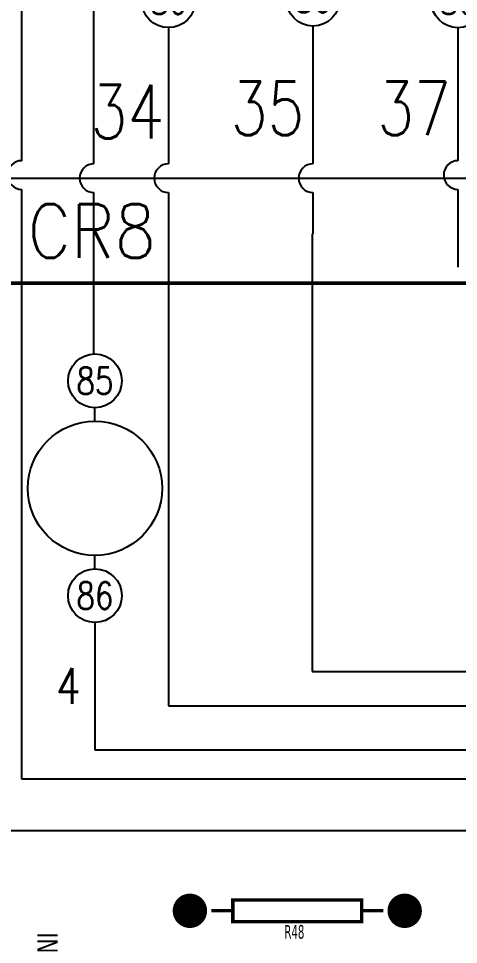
# Model space of a CAD drawing. Header units: millimetres. Extents: x 123.5 to 144.3, y 105.4 to 121.6.
# Drawn here: x 128.865 to 130.401, y 108.91 to 112.142 of the extents above; entities that cross this region are included whole.
import ezdxf
from ezdxf.enums import TextEntityAlignment as Align

# ---------------------------------------------------------------- set-up
doc = ezdxf.new("R2010")
doc.units = ezdxf.units.MM
for name, color, linetype in [('DESC', 250, 'Continuous'), ('SYMS', 7, 'Continuous'), ('TAGS', 250, 'Continuous'), ('TERMS', 250, 'Continuous'), ('WIREFIXED', 7, 'Continuous'), ('WIRES', 7, 'Continuous')]:
    doc.layers.add(name, color=color, linetype=linetype)
doc.styles.get("Standard").update_dxf_attribs({"font": 'tahoma.ttf'})
doc.styles.add('WD', font='romans.shx')

# ---------------------------------------------------------------- blocks, each defined once
blk = doc.blocks.new('EPAD')
at = {"const_width": 0.5}
blk.add_lwpolyline([(-0.25, 0, 1), (0.25, 0, 1)], format="xyb", close=True, dxfattribs=at)
blk = doc.blocks.new('psocboardV2')
at = {"const_width": 0.00787}
for points in [[(113.3921, 109.2416), (120.0378, 109.2416), (120.0378, 112.3558), (113.3921, 112.3558), (113.3921, 109.2416)], [(113.3921, 109.2416), (120.0378, 109.2416), (120.0378, 112.3558), (113.3921, 112.3558), (113.3921, 109.2416)], [(113.3921, 109.2416), (120.0378, 109.2416), (120.0378, 112.3558), (113.3921, 112.3558), (113.3921, 109.2416)], [(114.4409, 110.8702), (114.7409, 110.8702), (114.7409, 110.9202), (114.4409, 110.9202), (114.4409, 110.8702)], [(114.4409, 110.8702), (114.7409, 110.8702), (114.7409, 110.9202), (114.4409, 110.9202), (114.4409, 110.8702)], [(114.4409, 110.8702), (114.7409, 110.8702), (114.7409, 110.9202), (114.4409, 110.9202), (114.4409, 110.8702)], [(114.4409, 110.8952), (114.3909, 110.8952)], [(114.4409, 110.8952), (114.3909, 110.8952)], [(114.4409, 110.8952), (114.3909, 110.8952)], [(114.7909, 110.8952), (114.7409, 110.8952)], [(114.7909, 110.8952), (114.7409, 110.8952)], [(114.7909, 110.8952), (114.7409, 110.8952)]]:
    blk.add_lwpolyline(points, dxfattribs=at)
at = {"xscale": 0.08, "yscale": 0.08}
for p in [(114.3409, 110.8952), (114.8409, 110.8952)]:
    blk.add_blockref('EPAD', p, dxfattribs=at)
at = {"width": 0.625}
blk.add_text('R48', height=0.032, dxfattribs=at).set_placement((114.5609, 110.8302))
blk.add_text('R48', height=0.032, dxfattribs=at).set_placement((114.5609, 110.8302))
blk.add_text('R48', height=0.032, dxfattribs=at).set_placement((114.5609, 110.8302))
at = {"width": 0.833333}
blk.add_text('IN AC', height=0.048, rotation=270, dxfattribs=at).set_placement((113.9854, 110.8451))
blk.add_text('IN AC', height=0.048, rotation=270, dxfattribs=at).set_placement((113.9854, 110.8451))
blk.add_text('IN AC', height=0.048, rotation=270, dxfattribs=at).set_placement((113.9854, 110.8451))
blk = doc.blocks.new('VCR1T')
for p, q in [((0, 0.1562), (0, 0.1875)), ((0, -0.1875), (0, -0.1562))]:
    blk.add_line(p, q)
for centre, radius in [((0, 0.25), 0.0625), ((0, 0), 0.1562), ((0, -0.25), 0.0625)]:
    blk.add_circle(centre, radius)
at = {"style": 'WD', "width": 0.7}
for tag, p in [('INST', (0.2812, 0.4141)), ('LOC', (0.2812, 0.2445))]:
    blk.add_attdef(tag, text='', height=0.125, dxfattribs=at).set_placement(p, align=Align.TOP_LEFT)
at = {"color": 7, "style": 'WD', "flags": 1}
for tag, p in [('X2TERM01', (-0.0023, 0.3125)), ('X8TERM02', (0, -0.3118))]:
    blk.add_attdef(tag, p, '', height=0.0125, dxfattribs=at)
at = {"linetype": 'Continuous', "style": 'WD', "width": 0.8, "flags": 8}
for tag, p in [('TERM01', (0, 0.25)), ('TERM02', (0, -0.25))]:
    blk.add_attdef(tag, text='', height=0.0625, dxfattribs=at).set_placement(p, align=Align.MIDDLE_CENTER)
at = {"style": 'WD', "width": 0.9}
for tag, p in [('TAG1', (0.2, -0.0465)), ('DESC1', (-0.256, -1.0197)), ('DESC2', (-0.256, -1.1759)), ('DESC3', (-0.256, -1.3322))]:
    blk.add_attdef(tag, p, '', height=0.125, dxfattribs=at)
at = {"style": 'WD', "flags": 9}
blk.add_attdef('FAMILY', text='', height=0.01, dxfattribs=at).set_placement((-0.2191, -0.0652), align=Align.CENTER)
at = {"linetype": 'Continuous', "style": 'WD', "flags": 9}
for tag, p in [('CAT', (-0.2211, -0.0828)), ('MFG', (-0.2211, -0.0979))]:
    blk.add_attdef(tag, text='', height=0.01, dxfattribs=at).set_placement(p, align=Align.MIDDLE)
blk.add_attdef('ASSYCODE', text='', height=0.01, dxfattribs=at).set_placement((-0.2214, -0.1254), align=Align.CENTER)
at = {"style": 'WD', "width": 0.8, "flags": 8}
for tag, p in [('NO', (-0.256, -1.4884)), ('XREFNO', (-0.0229, -1.4884)), ('NC', (-0.256, -1.6447)), ('XREFNC', (-0.0229, -1.6447))]:
    blk.add_attdef(tag, p, '', height=0.125, dxfattribs=at)
blk = doc.blocks.new('WD_WNV')
at = {"style": 'WD', "flags": 1}
for tag, p in [('W01USER', (-0.0625, 0.0938)), ('W02USER', (-0.0625, 0.0859)), ('W03USER', (-0.0625, 0.0781)), ('W04USER', (-0.0625, 0.0703)), ('W05USER', (-0.0625, 0.0625)), ('W06USER', (-0.0625, 0.0547)), ('W07USER', (-0.0625, 0.0469)), ('W08USER', (-0.0625, 0.0391)), ('W09USER', (-0.0625, 0.0312)), ('W10USER', (-0.0625, 0.0234))]:
    blk.add_attdef(tag, text='', height=0.005, dxfattribs=at).set_placement(p, align=Align.CENTER)
at = {"linetype": 'Continuous', "style": 'WD', "width": 0.8}
blk.add_attdef('WIRENO', text='', height=0.125, dxfattribs=at).set_placement((-0.05, 0), align=Align.MIDDLE_RIGHT)

msp = doc.modelspace()

# ---------------------------------------------------------------- linework, layer by layer
at = {"layer": 'WIRES'}
for p, q in [((128.8764, 111.646), (128.8764, 113.2827)), ((129.1283, 111.635), (129.1283, 113.2827)), ((129.3884, 112.1114), (129.3884, 111.7275)), ((129.8931, 112.1172), (129.8931, 111.635)), ((130.3994, 112.1112), (130.3994, 111.646)), ((129.3885, 111.7275), (129.3885, 111.635)), ((128.7644, 111.585), (132.0068, 111.585)), ((128.8764, 109.4869), (128.8764, 111.5459)), ((130.3994, 111.5455), (130.3994, 111.2741)), ((129.1283, 110.9714), (129.1283, 111.535)), ((129.3885, 111.535), (129.3885, 109.7435)), ((129.8931, 111.535), (129.8931, 111.3903)), ((129.8904, 111.3903), (129.8904, 109.8635)), ((129.1318, 110.035), (129.1318, 109.5899)), ((129.8904, 109.8635), (131.6592, 109.8635)), ((129.3885, 109.7435), (131.6821, 109.7435)), ((129.1318, 109.5899), (131.6706, 109.5899)), ((131.672, 109.4869), (128.8764, 109.4869)), ((128.7644, 109.3078), (131.6313, 109.3078))]:
    msp.add_line(p, q, dxfattribs=at)
for centre in [(128.8764, 111.596), (130.3994, 111.596), (129.1283, 111.585), (129.3885, 111.585), (129.8931, 111.585)]:
    msp.add_arc(centre, 0.05, 90, 270, dxfattribs=at)

# ---------------------------------------------------------------- block references
at = {"layer": 'DESC', "xscale": 1.5, "yscale": 1.5, "zscale": 1.5}
msp.add_blockref('psocboardV2', (-42.0481, -57.3152), dxfattribs=at)
at = {"layer": 'SYMS'}
ref = msp.add_blockref('VCR1T', (129.3884, 112.5791), dxfattribs=dict(at, xscale=1.5, yscale=1.5, zscale=1.5))
ref.add_attrib('TAG1', 'CR5', (129.1527, 113.3836), dxfattribs={"layer": 'TAGS', "height": 0.1875, "style": 'WD', "width": 0.9})
ref.add_attrib('TERM01', '85', dxfattribs={"layer": 'TERMS', "linetype": 'Continuous', "height": 0.09375, "style": 'WD', "width": 0.8, "flags": 8}).set_placement((129.3884, 112.9541), align=Align.MIDDLE_CENTER)
ref.add_attrib('TERM02', '86', dxfattribs={"layer": 'TERMS', "linetype": 'Continuous', "height": 0.09375, "style": 'WD', "width": 0.8, "flags": 8}).set_placement((129.3884, 112.2041), align=Align.MIDDLE_CENTER)
ref = msp.add_blockref('VCR1T', (129.8931, 112.5848), dxfattribs=dict(at, xscale=1.5, yscale=1.5, zscale=1.5))
ref.add_attrib('TAG1', 'CR4', (129.6575, 113.3894), dxfattribs={"layer": 'TAGS', "height": 0.1875, "style": 'WD', "width": 0.9})
ref.add_attrib('TERM01', '85', dxfattribs={"layer": 'TERMS', "linetype": 'Continuous', "height": 0.09375, "style": 'WD', "width": 0.8, "flags": 8}).set_placement((129.8931, 112.9598), align=Align.MIDDLE_CENTER)
ref.add_attrib('TERM02', '86', dxfattribs={"layer": 'TERMS', "linetype": 'Continuous', "height": 0.09375, "style": 'WD', "width": 0.8, "flags": 8}).set_placement((129.8931, 112.2098), align=Align.MIDDLE_CENTER)
ref = msp.add_blockref('VCR1T', (130.3994, 112.5788), dxfattribs=dict(at, xscale=1.5, yscale=1.5, zscale=1.5))
ref.add_attrib('TAG1', 'CR3', (130.1637, 113.3834), dxfattribs={"layer": 'TAGS', "height": 0.1875, "style": 'WD', "width": 0.9})
ref.add_attrib('TERM01', '85', dxfattribs={"layer": 'TERMS', "linetype": 'Continuous', "height": 0.09375, "style": 'WD', "width": 0.8, "flags": 8}).set_placement((130.3994, 112.9538), align=Align.MIDDLE_CENTER)
ref.add_attrib('TERM02', '86', dxfattribs={"layer": 'TERMS', "linetype": 'Continuous', "height": 0.09375, "style": 'WD', "width": 0.8, "flags": 8}).set_placement((130.3994, 112.2038), align=Align.MIDDLE_CENTER)
ref = msp.add_blockref('VCR1T', (129.1318, 110.5026), dxfattribs=dict(at, xscale=1.5, yscale=1.5, zscale=1.5))
ref.add_attrib('TAG1', 'CR8', (128.8962, 111.3072), dxfattribs={"layer": 'TAGS', "height": 0.1875, "style": 'WD', "width": 0.9})
ref.add_attrib('TERM01', '85', dxfattribs={"layer": 'TERMS', "linetype": 'Continuous', "height": 0.09375, "style": 'WD', "width": 0.8, "flags": 8}).set_placement((129.1318, 110.8776), align=Align.MIDDLE_CENTER)
ref.add_attrib('TERM02', '86', dxfattribs={"layer": 'TERMS', "linetype": 'Continuous', "height": 0.09375, "style": 'WD', "width": 0.8, "flags": 8}).set_placement((129.1318, 110.1276), align=Align.MIDDLE_CENTER)
at = {"layer": 'WIREFIXED'}
ref = msp.add_blockref('WD_WNV', (129.3447, 111.8176), dxfattribs=dict(at, xscale=1.5, yscale=1.5, zscale=1.5))
ref.add_attrib('WIRENOF', '34', dxfattribs={"linetype": 'Continuous', "height": 0.1875, "style": 'WD', "width": 0.8}).set_placement((129.3736, 111.8176), align=Align.MIDDLE_RIGHT)
ref = msp.add_blockref('WD_WNV', (129.767, 111.8287), dxfattribs=dict(at, xscale=1.5, yscale=1.5, zscale=1.5))
ref.add_attrib('WIRENOF', '35', dxfattribs={"linetype": 'Continuous', "height": 0.1875, "style": 'WD', "width": 0.8}).set_placement((129.8629, 111.8287), align=Align.MIDDLE_RIGHT)
ref = msp.add_blockref('WD_WNV', (130.2466, 111.8287), dxfattribs=dict(at, xscale=1.5, yscale=1.5, zscale=1.5))
ref.add_attrib('WIRENOF', '37', dxfattribs={"linetype": 'Continuous', "height": 0.1875, "style": 'WD', "width": 0.8}).set_placement((130.3748, 111.8287), align=Align.MIDDLE_RIGHT)
ref = msp.add_blockref('WD_WNV', (129.1318, 109.8124), dxfattribs=at)
ref.add_attrib('WIRENOF', '4', dxfattribs={"linetype": 'Continuous', "height": 0.125, "style": 'WD', "width": 0.8}).set_placement((129.0818, 109.8124), align=Align.MIDDLE_RIGHT)

doc.saveas('drawing.dxf')
